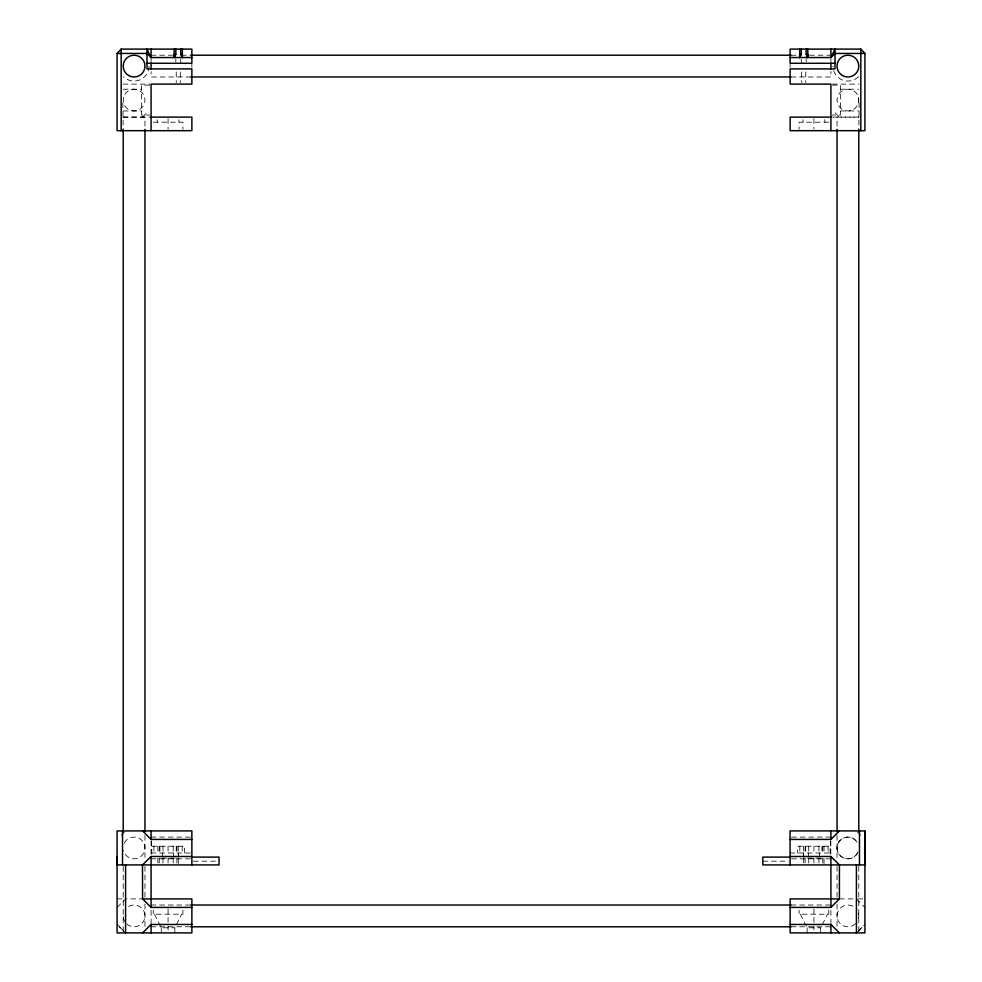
<?xml version="1.0" encoding="UTF-8"?>
<svg xmlns="http://www.w3.org/2000/svg" width="982" height="982" viewBox="0 0 982 982"><rect width="100%" height="100%" fill="white"/><g stroke="black" fill="none" stroke-linecap="round" stroke-linejoin="round"><path stroke-width="0.74" stroke-dasharray="4.91 3.68" d="M858.428 102.901A10.876 10.876 0 0 0 845.109 89.583A10.876 10.876 0 0 0 840.224 107.775A10.876 10.876 0 0 0 858.428 102.901L858.428 97.267M174.857 932.9L174.857 927.806L181.633 914.205M820.707 932.9L820.707 927.806L827.495 914.205M142.574 117.079L146.834 112.832M121.338 835.166L124.518 831.987M117.079 907.405L125.586 898.911L142.574 898.911M857.544 931.844L864.921 924.467M858.538 930.789L862.785 926.578M151.081 55.213L172.513 55.213M181.289 55.213L190.889 55.213M791.111 55.213L800.711 55.213M809.487 55.213L830.919 55.213M190.889 76.977L151.081 76.977L151.081 71.539M791.111 76.977L830.919 76.977L830.919 71.539M122.996 84.108L149.595 84.108M832.405 84.108L859.005 84.108M149.718 85.127L141.555 85.127L141.555 115.041L149.718 115.041M832.282 85.127L840.445 85.127L840.445 115.041L832.282 115.041M123.204 89.215L141.555 89.215M840.445 89.215L858.796 89.215M122.836 102.901L123.204 130.68M859.164 102.901L858.796 130.68M123.204 110.966L141.555 110.966M840.445 110.966L858.796 110.966M123.204 117.079L144.955 117.079L144.955 130.68M858.796 117.079L837.045 117.079L837.045 130.68M122.996 117.116L149.595 117.116M832.405 117.116L859.005 117.116M153.241 122.185L182.91 122.185L182.91 129.268M828.759 122.185L799.09 122.185L799.09 129.268M151.081 837.081L190.361 837.106M791.541 837.106L830.919 837.081M151.081 853.014L191.871 853.014M790.031 853.014L830.919 853.014M151.081 858.833L190.361 858.808M791.541 858.808L830.919 858.833M193.38 861.177L219.06 861.177M762.83 861.177L788.62 861.177M117.079 898.911L124.162 898.911M839.426 898.911L856.414 898.911L864.921 907.405M857.838 898.911L864.921 898.911M151.081 905.023L190.889 905.023M791.111 905.023L830.919 905.023M151.081 926.787L190.889 926.787M791.111 926.787L830.919 926.787M154.505 914.205L161.294 927.806L174.857 927.806M800.367 914.205L807.143 927.806L820.707 927.806M119.215 926.578L123.462 930.789M835.166 112.832L839.426 117.079M857.372 831.987L860.662 835.166M117.079 924.467L124.456 931.844M858.796 866.431L858.796 932.9M837.045 835.363L837.045 859.287M837.045 866.431L837.045 897.634M837.045 904.201L837.045 926.861M830.919 58.404L830.919 63.278M830.821 840.825L830.821 857.102M830.919 910.461L830.919 923.596M830.527 840.936L830.428 853.014M830.134 853.014L830.134 846.214L797.507 846.214L797.507 853.014M828.759 910.13L828.759 914.205L799.09 914.205L799.09 910.13M828.059 846.214L828.059 853.014M824.806 119.657L824.806 122.185M824.033 846.214L824.033 853.014M824.033 863.559L824.033 858.121L803.62 858.121L803.62 863.559M822.769 846.214L822.769 853.014M822.769 858.121L822.769 863.559M821.983 846.214L821.983 853.014M819.369 853.014L819.369 856.844M818.927 846.214L818.927 853.014M818.927 858.121L818.927 863.559M813.931 118.626L813.931 129.17M813.931 846.214L813.931 853.014M813.931 858.121L813.931 863.559M813.931 908.902L813.931 929.905M808.726 846.214L808.726 853.014M808.726 858.121L808.726 863.559M808.382 853.014L808.382 856.844M807.143 927.806L807.143 932.9M806.173 59.03L806.173 61.866M805.768 71.956L805.768 82.586M805.67 846.214L805.67 853.014M805.093 846.214L805.093 853.014M805.093 858.121L805.093 863.559M803.62 846.214L803.73 857.102M803.399 853.014L803.399 857.102M803.055 119.657L803.055 122.185M801.693 71.956L801.693 82.586M801.287 59.03L801.287 63.278M799.802 846.214L799.802 853.014M790.129 64.321L790.129 67.365M191.871 64.321L191.871 67.365M184.395 853.014L184.395 846.214L151.756 846.214L151.756 853.014M182.91 910.13L182.91 914.205L153.241 914.205L153.241 910.13M182.198 846.214L182.198 853.014M180.713 59.03L180.713 63.278M180.307 71.956L180.307 82.586M178.945 119.657L178.945 122.185M178.503 853.014L178.503 857.102M178.282 846.214L178.27 857.102M178.282 863.559L178.282 858.121L157.869 858.121L157.869 863.559M176.907 846.214L176.907 853.014M176.907 858.121L176.907 863.559M176.232 71.956L176.232 82.586M176.232 846.214L176.232 853.014M175.827 59.03L175.827 61.866M173.507 853.014L173.507 856.844M173.176 846.214L173.176 853.014M173.176 858.121L173.176 863.559M168.069 118.626L168.069 129.17M168.069 846.214L168.069 853.014M168.069 858.121L168.069 863.559M168.069 908.902L168.069 929.905M162.975 846.214L162.975 853.014M162.975 858.121L162.975 863.559M162.631 853.014L162.631 856.844M161.294 927.806L161.294 932.9M159.919 846.214L159.919 853.014M159.231 846.214L159.231 853.014M159.231 858.121L159.231 863.559M157.869 846.214L157.869 853.014M157.194 119.657L157.194 122.185M153.941 846.214L153.941 853.014M151.474 840.936L151.474 853.014M151.081 58.404L151.081 63.278M151.081 840.825L151.081 857.102M151.081 910.461L151.081 923.596M144.955 835.363L144.955 859.287M144.955 866.431L144.955 897.634M144.955 904.201L144.955 926.861M123.204 866.431L123.204 932.9M128.642 906.484A10.876 10.876 0 0 1 142.991 909.663A10.876 10.876 0 0 1 141.077 924.234A10.876 10.876 0 0 1 126.383 923.596M124.665 921.337A10.876 10.876 0 0 1 123.572 913.088M858.428 913.088A10.876 10.876 0 0 1 857.335 921.337M855.617 923.596A10.876 10.876 0 0 1 840.923 924.234A10.876 10.876 0 0 1 839.009 909.663A10.876 10.876 0 0 1 853.358 906.484M124.297 843.194A10.876 10.876 0 0 1 141.396 839.905A10.876 10.876 0 0 1 139.739 857.237A10.876 10.876 0 0 1 123.572 850.768M858.501 76.67A14.951 14.951 0 0 1 832.957 66.101M149.043 66.101A14.951 14.951 0 0 1 123.499 76.67M857.237 853.395A10.876 10.876 0 0 1 840.825 856.292A10.876 10.876 0 0 1 840.825 839.622A10.876 10.876 0 0 1 857.237 842.519M858.194 851.504A10.876 10.876 0 0 1 841.832 856.967A10.876 10.876 0 0 1 840.788 839.733A10.876 10.876 0 0 1 857.703 843.194M123.572 97.267L123.572 102.901A10.876 10.876 0 0 0 140.316 109.002A10.876 10.876 0 0 0 140.316 91.179A10.876 10.876 0 0 0 123.572 97.267"/><path stroke-width="1.47" d="M117.079 856.488L117.067 864.921L219.06 864.921L219.06 857.102L191.871 857.102M175.852 49.1L175.852 54.28L174.195 57.533L174.33 54.28M801.312 54.28L799.655 57.533L799.79 54.28L801.312 54.28L801.312 49.1M175.385 54.28L174.195 57.533L174.735 54.28M800.846 54.28L799.655 57.533L800.195 54.28M151.081 117.116L191.871 117.116L191.871 130.68L117.079 130.68L117.079 53.445L121.167 49.1L191.871 49.1L191.871 63.278L146.993 63.278M790.129 839.426L830.919 839.426L839.426 830.919M790.129 907.405L830.919 907.405L839.426 898.911L839.426 864.921L830.919 856.488L790.129 856.488M142.574 932.9L151.081 924.467L191.871 924.467M191.871 856.488L151.081 856.488L142.476 864.921L142.574 898.911L151.081 907.405L191.871 907.405M830.919 117.116L790.129 117.116L790.129 130.68L864.921 130.68L864.921 53.445L860.833 49.1L790.129 49.1L790.129 63.278L835.007 63.278M117.079 53.445L146.993 53.445L151.081 57.533L191.871 57.533M864.921 53.445L835.007 53.445L830.919 57.533L790.129 57.533M174.195 54.28L175.852 54.28M180.688 54.28L182.345 54.28L182.345 57.533L180.688 54.28L180.688 49.1M806.148 49.1L806.148 54.28L807.805 54.28M190.889 55.213L791.111 55.213M190.889 76.977L791.111 76.977M142.574 830.919L151.081 839.426L191.871 839.426M790.129 857.102L762.83 857.102L762.83 864.921L864.921 864.921L864.921 856.488M142.574 898.911L191.871 898.911L191.871 932.9L117.079 932.9L117.079 830.919L191.871 830.919L191.871 864.921M839.426 898.911L790.129 898.911L790.129 932.9L864.921 932.9L864.921 830.919L790.031 830.919L790.129 864.921M190.889 905.023L791.111 905.023M790.129 924.467L830.919 924.467L839.426 932.9M190.889 926.787L791.111 926.787M806.148 54.28L807.805 57.533L807.805 49.1M806.615 54.28L807.805 57.533L807.67 54.28M181.154 54.28L182.345 57.533L182.345 49.1M807.265 54.28L807.805 57.533M181.805 54.28L182.345 57.533M864.811 830.919L864.811 864.921M860.833 49.1L860.833 130.68M859.471 830.919L859.471 864.921M858.796 129.354L858.796 831.693M856.414 864.921L856.414 932.9M837.045 129.354L837.045 831.693M830.919 49.1L830.919 57.533L835.007 49.1L835.007 68.912L790.129 68.912L790.129 84.108L830.919 84.108L830.919 130.68M830.919 63.278L830.919 68.912M830.919 830.919L830.919 839.426M830.919 856.488L830.919 907.405M830.919 924.467L830.919 932.9M799.655 49.1L799.655 57.533M174.195 49.1L174.195 57.533M151.081 49.1L151.081 57.533L146.993 49.1L146.993 68.912L191.871 68.912L191.871 84.108L151.081 84.108L151.081 130.68M151.081 63.278L151.081 68.912M151.081 830.919L151.081 839.426M151.081 856.488L151.081 907.405M151.081 924.467L151.081 932.9M144.955 129.354L144.955 831.693M125.586 864.921L125.586 932.9M123.204 129.354L123.204 831.693M122.529 830.919L122.529 864.921M121.167 49.1L121.167 130.68M842.482 75.516A10.876 10.876 0 0 0 858.796 66.101A10.876 10.876 0 0 0 842.482 56.674A10.876 10.876 0 0 0 842.482 75.516M128.642 75.516A10.876 10.876 0 0 0 144.955 66.101A10.876 10.876 0 0 0 128.642 56.674A10.876 10.876 0 0 0 128.642 75.516"/></g></svg>
